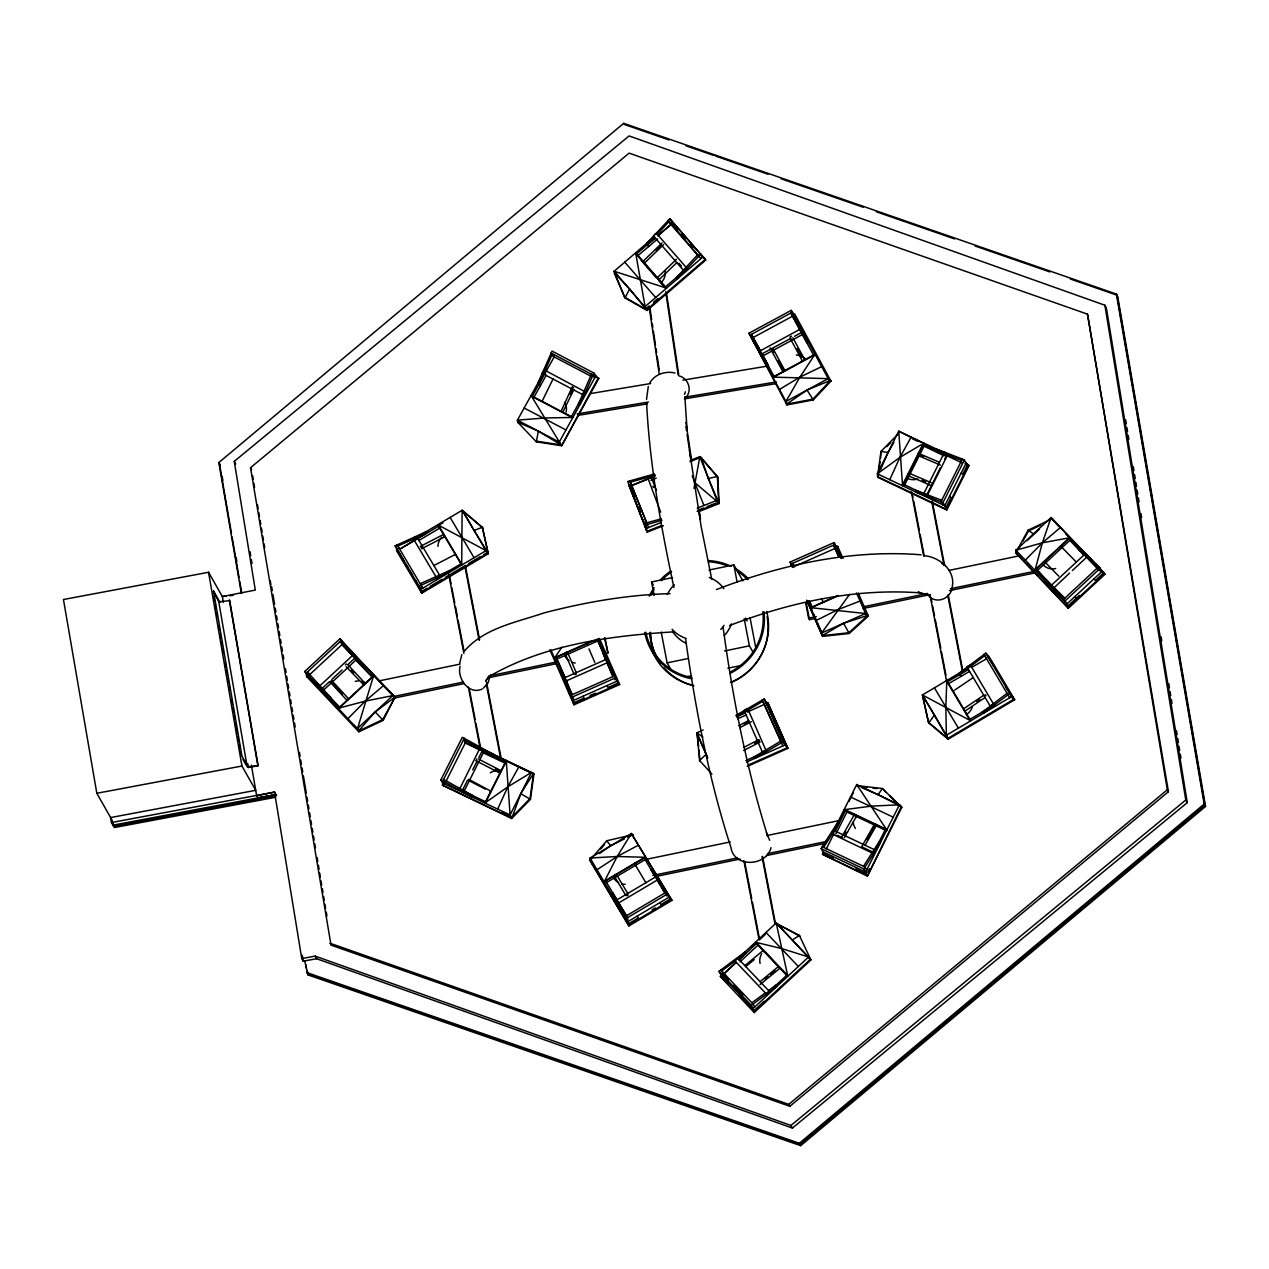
<?xml version="1.0" encoding="UTF-8"?>
<svg xmlns="http://www.w3.org/2000/svg" width="1269" height="1269" viewBox="0 0 1269 1269"><rect width="100%" height="100%" fill="white"/><g stroke="black" fill="none" stroke-linecap="round" stroke-linejoin="round"><path stroke-width="1.5" d="M420.388 535.058L462.122 510.312L461.694 565.086L437.742 524.779L486.075 550.619L488.359 553.712L421.784 593.21L396.42 550.476L396.911 548.985L402.432 559.788L402.368 558.154M436.615 577.839L413.345 538.802L415.28 537.168L416.755 536.771L439.915 575.745L437.155 577.744M436.504 577.776L439.915 575.745M992.961 704.929L990.217 706.119L967.041 667.145L968.104 666.035L970.452 665.115L993.627 704.232M990.217 706.119L993.627 704.089M791.888 566.418L790.143 562.056L834.034 542.577L841.22 558.043M1092.482 560.898L1051.033 517.578L1015.898 550.238L1016.231 553.443L1068.339 608.311L1104.934 574.318L1095.163 563.722M646.54 399.386L648.285 386.474M762.383 752.057L744.173 710.513L746.251 709.133L747.806 708.911L766 750.439L762.383 752.057L764.398 751.629M747.806 708.911L746.204 710.085M660.657 512.168L647.428 476.779L650.727 475.78L656.454 490.484M829.244 380.573L792.966 313.506L794.616 313.871L830.957 381.112L813.318 399.909L786.97 404.922L751.089 336.983M482.347 749.678L483.441 749.947L479.92 748.202L459.362 789.604M948.038 454.08L927.369 495.275L924.911 494.276L923.848 493.467L944.517 452.272L947.34 453.905M927.369 495.275L923.848 493.467M944.517 452.335L946.944 453.747M486.614 751.121L533.932 774.153L530.458 799.359L511.677 818.521L442.437 785.162L442.691 783.036L510.09 814.984L511.201 816.919M459.584 663.624L461.853 654.614M460.06 666.257C456.951 678.55 469.022 695.412 482.347 688.972M490.167 675.394L488.105 682.896L483.426 688.115M306.781 676.932L306.575 674.553L358.715 730.23L353.353 724.583M676.409 259.304L657.326 277.689L657.85 278.625L659.182 279.592L676.9 262.524M484.092 749.995L533.503 773.408L530.045 798.613L511.248 817.775L442.437 785.162M663.687 244.568L644.604 262.953L643.684 262.334L643.034 261.335L662.117 242.95M644.604 262.953L643.097 261.319M946.769 510.011L944.77 505.744L966.137 463.137L969.024 465.644L946.769 510.011L877.942 477.398L878.751 471.576M879.274 467.69L880.083 461.884M880.623 457.998L880.987 451.431L898.436 433.649M874.912 849.913L873.151 853.434L831.861 833.86L832.305 832.194L833.543 830.307L874.912 849.913L873.373 853.387M833.638 830.497L833.178 832.004M444.848 536.739L443.579 534.423L420.293 546.431M694.032 488.343L699.869 456.634L717.794 477.207L719.126 503.555L699.346 511.423L700.456 519.132L698.442 509.9M584.581 391.486L544.163 369.866L542.26 373.308L543.671 371.5M909.001 474.035L908.62 473.051L907.716 475.463L930.367 485.218M918.867 454.175L918.391 453.445L917.788 455.381L940.424 465.12M475.875 760.702L499.907 773.075L500.192 772.282M499.907 773.075L501.096 770.695L478.825 759.227M491.055 790.793L490.024 792.776L490.516 791.586M867.361 876.086L901.387 806.672L899.42 804.8L856.718 784.559L856.908 785.59L882.367 788.509L901.799 807.417L867.361 876.086L822.471 854.259L822.978 851.816L821.186 848.691L822.185 846.709L837.699 822.486L839.11 823.153L823.597 847.375M625.554 895.026L614.164 875.896L615.005 874.69L616.464 874.547L627.822 893.582M616.496 874.706L616.147 875.356M592.496 374.514L598.825 378.432L561.644 445.736L536.343 441.818L538.342 431.143L517.673 422.149L517.435 420.166L542.593 374.625M346.151 666.748L363.648 684.768M363.299 685.197L365.186 683.42L348.15 664.972M358.889 731.801L357.62 728.295L373.657 675.536L338.522 708.197L365.186 701.138L392.755 695.634L395.056 697.046L383.206 720.332L358.889 731.801L306.352 676.187M720.602 977.098L720.744 974.497L718.968 971.356L744.951 952.02L746.013 953.146L738.97 959.697M663.401 525.715L647.222 532.139L629.059 485.884L629.456 484.647L642.653 519.957M684.53 394.342L685.371 391.772M771.029 847.629C766.682 866.267 734.037 868.266 730.944 847.47C708.927 779.737 695.571 709.292 685.561 638.862M1104.934 574.318L1051.033 517.578L1042.372 542.799L1034.996 570.336L1070.132 537.675L1042.372 542.799L1015.898 550.238L1017.008 552.174M842.029 836.35L854.434 814.476L855.909 814.777L856.718 815.856L844.313 837.73M862.143 845.915L874.563 824.025L875.547 824.152L876.482 825.199L865.03 845.392M511.677 818.521L520.782 793.68L533.503 773.408M983.761 695.206L963.552 708.863L964.059 710.18L965.074 711.068L985.267 697.411M596.747 376.798L593.892 373.038L552.078 351.116L537.961 383L540.451 385.681L546.114 375.418L545.02 373.483M539.357 383.73L552.38 353.765L554.172 356.906L532.139 396.547L571.193 417.025L583.058 395.531M591.433 374.26L578.394 404.208L579.774 404.938L593.892 373.038M880.527 469.736L888.046 452.494L893.915 442.389M683.372 270.17L653.503 236.018L655.185 234.019L656.501 233.433L686.386 267.585L683.372 270.17L684.705 269.583M497.67 809.099L507.774 786.875L519.053 766.492M889.775 479.682L899.943 457.348L911.158 437.075M476.906 758.846L476.319 760.036M542.101 401.305L553.062 378.923M573.794 389.742L562.833 412.124L561.025 411.442L572.24 386.871M570.067 394.326L572.589 389.155M443.785 784.988L440.898 779.896L462.281 737.289L493.467 754.357L492.753 755.769L465.326 742.777L463.55 739.637L492.753 755.769M464.248 738.225L442.881 780.832L444.658 783.972M446.244 780.847L466.04 741.366M467.5 780.245L462.313 790.603L485.9 801.913L505.871 762.114L482.22 750.915L478.762 757.815M472.702 769.886L477.033 761.257M463.407 792.538L483.315 752.85L482.22 750.915M510.09 814.984L531.473 772.377L507.774 786.875L484.885 803.039L506.252 760.432L510.09 814.984L511.248 817.775M961.759 462.804L922.912 444.261L902.957 484.06L924.815 494.418M907.716 475.463L902.576 485.741L898.722 431.19L952.162 456.507M908.318 474.289L923.943 443.135L899.943 457.348L877.355 473.797L877.942 477.398M904.067 485.995L924.022 446.196L922.912 444.261M937.188 452.446L936.078 450.495M926.608 495.259L940.456 467.658M944.786 459.029L946.515 455.571M967.248 465.073L964.361 459.997L962.378 459.061L941.011 501.667L942.788 504.808M949.624 496.052L951.004 497.638L946.151 507.314L942.978 502.603L964.361 459.997M833.4 831.036L856.718 784.559L886.793 829.958L844.091 809.717L871.343 806.132L899.42 804.8L900.514 806.751M840.126 819.044L844.551 810.241M848.961 801.437L853.371 792.633M826.325 848.882L833.955 833.67M834.796 832.004L845.788 810.066L885.667 828.974L875.483 849.024M835.906 833.923L846.899 812.017L845.788 810.066M822.471 854.259L866.933 875.34L863.903 868.932L880.4 842.711L878.989 842.045L863.475 866.283M855.972 867.457L856.353 869.392L866.061 873.992L865.68 872.057L899.42 804.8M867.663 872.231L869.439 868.694M584.105 392.708L582.788 394.564L584.597 391.074M395.056 697.046L382.778 719.586L358.461 731.055L375.18 711.957L395.056 697.046L341.71 641.892L339.933 638.767L304.782 671.412L307.669 676.488L315.727 684.974M1019.07 548.256L1020.958 544.782M1022.846 541.308L1028.509 530.918L1040.659 525.176M1045.244 561.517L1045.418 560.644M533.25 398.482L540.451 385.681M560.359 444.039L559.248 442.104L595.669 376.179M561.644 445.736L598.397 377.686M844.123 835.367L846.026 831.988M866.933 839.761L875.515 824.612M652.409 238.429L614.164 271.265L614.466 272.946L629.614 288.935L625.014 297.914L647.063 310.477L705.738 260.097L669.858 218.791L646.571 243.458L647.587 244.616L655.042 238.223M671.936 900.419L631.359 833.511L617.178 856.496L604.203 881.812L645.509 857.305L617.178 856.496L590.053 858.018L589.879 860.223L628.916 925.926L671.936 900.419L631.359 833.511L590.053 858.018L628.964 923.531L638.355 917.963L637.26 916.075M490.786 791.126L468.753 779.309M737.527 958.841L734.91 960.887L766.175 993.801L767.84 992.818L769.077 991.105L737.812 958.19M561.881 647.142L554.505 658.151L595.51 639.957M858.241 593.02L868.345 616.099L849.262 633.485L822.645 636.388L821.63 633.009L849.58 594.352M649.823 382.889C654.63 374.212 665.717 370.691 675.045 373.023M862.206 787.875L878.069 794.68L882.367 788.509L885.508 791.856M764.715 952.4L763.446 951.052M685.244 398.196C692.731 391.217 688.766 378.162 678.994 375.91M760.052 984.617L779.975 968.168L778.563 966.407L778.801 967.232M487.233 678.788L485.551 681.104L490.675 675.124M329.908 681.85L346.976 700.329L347.658 699.774L348.626 698.807L331.574 680.358M965.804 669.223L922.404 694.968L934.396 715.113L928.765 722.949L948.133 739.224L1014.708 699.727L1009.791 693.461L983.126 713.464L982.333 712.131L1007.094 693.255M464.375 651.14C483.949 627.981 516.642 622.302 543.973 612.927C585.199 602.172 627.473 594.749 670.127 593.638M600.697 848.993L604.583 844.488M647.587 244.616L654.344 237.366M657.041 234.464L669.191 221.409L670.968 224.55L657.976 235.701M698.045 254.403L676.456 277.61L677.472 278.783L700.758 254.117L705.31 259.352L646.635 309.731L624.586 297.168L614.466 272.946L625.014 297.914M790.46 338.918L802.452 361.062L803.34 360.65L804.8 359.793L792.824 337.697M769.997 347.801L782.91 371.643L784.892 370.564L772.916 348.467M1027.16 540.626L1039.295 529.221M1045.053 561.786L1043.404 562.294L1045.418 560.644M886.777 446.704L890.806 442.611M348.214 718.381L365.186 701.138L383.349 685.736M1025.304 560.137L1042.372 542.799L1060.44 527.476M346.389 663.973L345.406 664.893M656.089 250.326L661.546 245.076M703.153 729.992L696.76 732.816L706.167 754.294L699.568 760.512L699.996 761.257M309.144 675.124L342.043 644.557L340.266 641.416L362.823 666.415L363.981 665.337L339.933 638.767M320.629 688.401L321.771 689.479L319.074 686.561L353.052 654.994L355.748 657.897L354.955 657.168M329.179 681.945L322.056 688.559L339.886 707.483L372.689 676.996L354.781 658.135L347.674 664.75M332.018 679.296L341.98 670.048M323.167 690.495L355.891 660.086L354.781 658.135M357.62 728.295L392.755 695.634L345.803 646.207M1051.129 585.628L1035.964 568.877L1068.768 538.389L1098.145 569.464M1037.059 570.812L1069.878 540.324L1068.768 538.389M1064.834 598.175L1045.83 579.441L1044.673 580.52L1065.167 600.84L1068.165 605.757L1079.3 595.462M1078.745 548.874L1079.76 550.889L1078.65 548.954L1079.808 547.875L1098.811 566.608L1103.189 573.255L1099.16 569.02M1052.588 586.722L1051.382 585.279L1085.36 553.712L1088.056 556.615L1086.914 555.536M1069.513 573.176L1053.825 587.991M1072.368 570.542L1086.597 557.313M1065.167 600.84L1100.302 568.179M1099.509 570.733L1100.588 569.733L1098.811 566.608L1063.66 599.254L1065.452 602.394M1052.826 519.449L1052.398 518.704L1028.08 530.172L1015.803 552.697L1067.927 607.565L1066.943 603.965L1102.079 571.32L1104.506 573.572L1067.927 607.565L1068.339 608.311M739.304 957.254L776.216 922.96L810.907 959.919L754.278 1012.551L720.189 976.353M752.12 946.658L755.023 943.962M759.385 939.917L765.191 934.523M736.147 962.314L723.457 974.116L728.771 979.716M736.068 962.536L723.536 974.195L721.664 970.975L735.37 960.934M738.844 959.967L756.927 943.168L787.129 974.957L773.344 987.599M739.954 961.886L758.021 945.104L756.927 943.168M754.278 1012.551L751.311 1005.413L777.294 986.061L776.216 984.934L768.617 990.502M745.744 1000.797L745.902 1002.573L753.263 1010.314L753.088 1008.538L808.559 957L809.654 958.936M754.198 1010.489L764.144 1001.241M753.865 1011.805L810.494 959.174L776.216 922.96L787.811 976.273L755.467 942.232L781.656 948.546L808.559 957M626.775 895.724L628.203 894.994M821.598 602.68L823.137 602.045L821.566 598.508M657.643 238.889L637.403 256.1L636.292 254.165L654.82 238.255M657.739 235.748L670.904 224.454M683.896 271.058L665.162 287.159L636.292 254.165M647.063 310.477L645.08 306.59L702.55 257.258L703.835 258.035M649.125 306.003L646.175 308.541L614.164 271.265L666.574 288.142L635.658 252.817L645.08 306.59M653.551 302.212L657.961 298.421M241.364 593.432L218.823 462.566L623.682 123.331L1116.371 294.075L1117.719 296.454L1205.55 806.434L800.691 1145.669L308.018 974.925L304.655 960.903M306.654 972.546L799.343 1143.274L1204.186 804.038L1116.371 294.075M330.717 943.264L250.516 467.722L629.107 153.137L1087.501 314.157L1168.432 791.713L789.841 1106.298L331.431 945.278L330.337 943.343L331.431 945.278M330.337 943.343L788.731 1104.363L1167.321 789.778L1087.501 314.157M744.84 965.63L763.335 950.354M745.68 966.677L754.214 959.618M760.068 981.698L778.563 966.407M765.048 979.034L767.888 976.686M770.743 974.338L775.01 970.817M208.56 572.271L222.345 596.541L255.307 590.069L234.257 461.361L629.107 135.926L1104.887 305.242L1106.362 307.859L1187.276 802.627L792.411 1128.078L316.647 958.745L303.243 961.156L301.752 958.539L274.532 792.094L111.466 822.534L110.609 817.553L255.719 790.317L241.935 766.032L208.56 572.271L63.45 599.507L96.825 793.284L112.1 820.171L112.957 825.151L275.992 794.537M301.752 958.539L315.172 956.128L790.936 1125.46L1185.785 800.009L1104.887 305.242M1012.678 698.537L985.839 653.154L959.174 673.157L959.967 674.489L984.712 655.613L986.505 658.754L971.515 667.51M738.415 958.714L746.013 953.146M751.867 1002.764L765.572 992.739M599.491 853.545L610.706 845.757L624.364 838.952M830.957 381.112L830.529 380.367L807.021 390.059L786.542 404.176L786.97 404.922M954.685 690.098L973.323 677.487M976.749 701.567L979.858 699.457M597.033 869.741L617.178 856.496L638.339 845.233M792.395 939.98L799.375 935.396L799.803 936.141L776.818 923.721L799.375 935.396L810.907 959.919M487.597 677.376C542.783 644.826 609.136 635.928 672.173 631.946M779.42 389.488L799.93 377.115L821.662 366.63M856.718 815.856L855.861 815.84M404.002 561.009L395.135 545.844L425.369 532.108L426.146 533.44L399.624 549.191L397.832 546.051L426.146 533.44M424.703 533.694L428.034 531.727M439.693 524.811L443.008 522.844M399.687 549.287L438.947 526L461.44 563.944M418.802 540.531L440.042 527.936L438.947 526M440.073 576.11L461.313 563.642M488.359 553.712L482.363 527.269L462.122 510.312L486.075 550.619L420.88 589.292L420.943 590.942L415.423 580.139M426.987 588.261L421.974 591.243L419.087 586.167L449.321 572.43L448.528 571.098L420.213 583.692M430.334 586.278L442.04 579.346M445.387 577.363L465.453 565.451M468.8 563.468L480.491 556.536M483.838 554.553L487.185 552.554L486.075 550.619M421.784 593.21L421.356 592.464L487.93 552.967L482.363 527.269L474.098 530.458L462.979 510.995L482.775 528.015M737.463 714.51L764.255 698.933L769.506 709.387M780.419 741.366L754.024 757.022L754.643 758.45L783.084 741.889L787.922 748.361L747.251 766.413M644.033 857.717L645.144 859.652L606.566 882.542L605.456 880.591L644.033 857.717L655.359 877.085M969.516 671.412L948.276 683.88L947.182 681.945L968.421 669.477M626.347 915.821L612.737 893.075L611.372 893.884L627.869 921.643L628.916 925.926M652.52 872.073L651.425 870.137M618.193 902.989L616.512 900.133L656.454 876.435L658.484 879.845L656.47 876.482M657.199 880.099L618.733 902.909L627.283 917.313M664.924 892.948L651.314 870.201L652.694 869.376L666.288 892.139L624.982 916.646L626.759 919.771L628.123 918.962M626.093 918.502L667.399 894.01M666.812 896.025L668.081 895.279M627.869 921.643L669.191 897.135L670.27 899.039L660.879 904.607L659.801 902.719M969.548 719.586L990.819 706.976M982.333 712.131L988.979 708.197M652.107 909.873L655.423 907.906M948.133 739.224L946.373 735.274L1011.583 696.602L1012.932 697.474L1006.127 687.433M671.507 899.673L628.488 925.18L589.879 860.223L606.756 840.744L632.898 834.701L633.326 835.446M928.765 722.949L922.769 696.507L928.337 722.204L947.721 738.479L1014.28 698.981M791.555 336.19L789.889 337.078M806.672 600.142L822.217 635.642L843.584 623.269L867.917 615.354L868.345 616.099M968.961 666.511L967.041 667.145M791.079 338.157L761.987 353.892L768.459 366.027L767.459 364.029L766.064 364.774L748.948 333.224L791.19 310.366L794.061 315.442M749.979 335.143L792.221 312.269L808.305 341.916L806.91 342.678L790.825 313.031L813.889 355.748M751.756 338.284L793.997 315.41M759.734 352.306L759.243 351.37L800.089 329.258L800.755 330.479M794.489 336.301L801.342 332.589L802.436 334.54L763.097 355.828L761.987 353.892M813.667 355.447L774.233 376.798L762.003 354.146M828.134 378.638L785.892 401.496L786.542 404.176L812.89 399.164L830.529 380.367L828.134 378.638L772.742 377.131L814.984 354.273L799.93 377.115L785.892 401.496L787.002 403.447M783.877 371.04L784.892 370.564M783.909 371.151L782.91 371.643M421.498 548.827L444.848 536.739L444.007 536.026M433.744 565.593L455.365 554.442M738.701 725.678L748.631 720.554M744.189 724.123L749.154 721.553M739.748 727.676L751.327 721.696M744.078 747.267L758.973 739.573M754.627 743.317L757.942 741.619M743.666 750.487L760.21 741.937M575.222 674.585L576.189 674.236M816.157 620.509L837.492 609.818L860.049 601.03M627.774 837.254L632.898 834.701M572.287 694.508L555.901 657.088L593.464 640.417M555.901 657.088L556.996 659.039L597.985 640.845L603.79 654.074L602.569 652.187L604.028 651.536L618.098 683.071L608.025 687.481L607.01 685.561M794.14 566.593L835.224 548.351L839.015 556.964M565.086 679.851L564.277 677.932L606.725 659.103L608.327 662.719M571.891 694.841L561.596 670.381L560.137 671.015L571.32 697.474L615.211 677.995M573.683 697.966L572.224 698.616L570.447 695.475L614.339 675.996L616.115 679.137L614.767 679.724M571.32 697.474L573.096 700.615L616.988 681.12L619.653 684.546L573.953 704.818L573.096 700.615L550.984 650.109M590.006 695.539L595.272 693.191M573.525 704.073L619.224 683.785M837.778 595.542L810.526 607.645L865.521 613.53L867.917 615.354L848.85 632.739L822.217 635.642M837.635 596.049L812.033 607.423L809.051 600.618M807.703 601.205L821.63 633.009L865.521 613.53L866.632 615.465M735.814 715.478L741.096 713.13M745.426 712.908L736.448 716.906L762.843 701.249L781.403 742.666M747.219 712.115L764.588 704.279M737.543 718.841L746.521 714.859M745.95 760.48L761.337 753.643M746.426 762.098L784.861 745.03L786.272 745.982L780.578 735.259M748.599 764.874L787.51 747.6L767.904 702.867L766.048 702.074L784.861 745.03M716.493 589.546C781.117 564.515 851.658 549.271 921.151 554.807M729.516 625.554C790.127 602.093 856.258 587.817 921.405 592.988L917.931 592.1L928.067 594.923M649.427 476.7L654.804 474.558M690.146 460.504L699.869 456.634L700.98 458.569M690.162 461.583L700.948 457.284L717.794 477.207M653.583 476.716L632.089 485.266L630.312 482.125L655.026 475.415M632.136 485.377L648.062 479.032M649.823 478.334L655.042 476.256M650.934 480.269L656.216 478.175M654.471 473.971L627.679 481.506L646.524 529.887L646.508 528.348L661.101 522.542M697.268 508.155L716.922 500.335L719.126 503.555M698.156 510.186L703.581 508.028M707.182 506.585L716.224 503M647.222 532.139L646.809 531.394L661.181 525.683M697.125 511.391L718.698 502.81L717.366 476.462L708.388 478.492L700.948 457.284M745.728 710.275L744.173 710.513M646.222 522.939L661.435 518.815M662.006 520.258L644.715 525.207L646.809 531.394M654.154 595.431L651.568 581.948L672.602 577.585M708.959 570.051L733.831 564.895L742.857 580.805M379.32 680.85L459.981 664.131M948.99 570.4L1020.038 555.679M488.819 676.012L556.679 661.942M394.278 696.38L463.407 682.056M489.66 677.503L555.584 663.846M604.06 653.789L607.946 652.996L605.012 637.736M393.2 698.283L464.248 683.563M805.672 602.87L808.607 618.13L816.284 616.528M864.3 606.582L927.671 593.448M950.497 588.721L1033.077 571.621M808.607 618.13L809.463 619.621L815.221 618.431M863.237 608.486L930.447 594.558M949.434 590.624L1033.934 573.112M661.197 632.041L667.129 662.862L688.163 658.5M724.52 650.981L749.392 645.826L752.945 652.092M685.815 676.948L691.557 675.758M727.898 668.224L741.302 665.448M645.778 859.446L730.278 841.934M767.111 835.494L839.808 820.44M652.837 875.436L737.352 857.923M657.532 876.133L740.113 859.034M767.491 853.672L827.404 841.252M766.413 855.56L826.325 843.155M213.541 591.084L218.791 601.839L247.217 766.888L258.146 765.667L248.407 767.491L241.967 756.134L213.541 591.084L219.981 602.442M218.791 601.839L229.721 600.618L258.146 765.667M96.825 793.284L241.935 766.032M276.642 795.663L113.591 826.278L113.02 822.946M275.563 797.265L114.321 827.547L111.466 822.534M258.067 797.915L276.023 794.695L274.532 792.094L256.655 795.79L251.389 765.128M258.067 797.915L276.023 794.695M590.371 393.58L650.68 383.539M682.912 380.145L767.983 365.995M577.173 413.9L648.443 402.035M685.45 397.07L776.327 381.937M578.014 415.391L647.364 403.859M684.372 398.878L775.248 383.761M779.975 968.168L779.166 967.692M918.55 453.35L939.472 462.281M225.977 596.144L222.361 596.541L223.36 602.363M229.594 595.732L233.21 595.32M518.545 422.117L517.435 420.166L544.449 417.993L572.874 417.453L531.061 395.516L561.215 444.991L535.93 441.073M459.251 789.397L462.788 791.142L461.678 790.888M861.254 786.796L867.124 787.462M872.993 788.128L876.911 788.588M888.046 452.494L880.987 451.431L877.529 476.652L946.341 509.266L968.596 464.898L965.074 463.217M838.016 546.876L836.239 546.304M560.581 410.95L561.628 411.33M924.609 555.711C939.964 557.25 956.223 570.987 952.083 587.706C950.719 599.333 934.761 604.885 927.813 594.638M669.128 139.987L624.316 124.457L623.682 123.331M685.942 145.808L713.939 155.516M715.811 156.15L768.062 174.265M781.117 178.786L863.221 207.244M876.292 211.764L954.653 238.937M975.179 246.043L1049.828 271.915M1070.354 279.021L1117.006 295.185L1204.836 805.165L799.978 1144.4L307.288 973.656M962.378 459.061L936.728 449.194L936.03 450.606L961.664 460.457M941.709 500.256L916.059 490.389L915.361 491.801L942.978 502.603M985.839 653.154L989.344 657.009L1014.708 699.727M918.296 454.381L923.499 456.618M908.778 473.036L931.287 482.728M922.166 480.237L925.64 481.728M576.3 672.744L567.529 652.377L566.037 652.361L565.086 653.456L573.889 673.918M565.197 653.583L567.529 652.377M850.5 796.964L893.202 817.188M573.747 387.791L572.589 387.188M920.961 442.31L898.722 431.19L877.355 473.797L944.77 505.744M924.482 443.991L945.659 454.016M912.554 438.884L917.852 441.39M965.503 463.962L969.024 465.644M924.022 446.196L944.12 455.857M928.305 496.068L933.381 498.479M846.899 812.017L886.777 830.909M837.413 835.303L842.6 837.762M861.635 846.772L872.009 851.689M822.185 846.709L864.887 866.949L866.664 870.09M821.186 848.691L863.903 868.932M865.68 872.057L822.978 851.816L823.359 853.751L833.067 858.352L832.686 856.416M488.057 752.406L533.932 774.153M465.279 742.873L480.523 750.106M483.315 752.85L505.284 763.256M440.898 779.896L472.1 796.98L472.798 795.568L443.595 779.436M502.334 812.715L509.424 816.078M769.077 991.105L766.175 993.801M524.145 408.031L565.958 429.953M923.515 696.903L922.404 694.968L970.753 720.808L946.801 680.501L945.833 706.976L946.373 735.274L947.467 737.21M878.069 794.68L901.387 806.672M495.354 769.236L500.509 771.885M468.198 780.292L485.377 789.128M551 353.052L592.813 374.974L594.606 378.114M595.526 376.703L598.825 378.432M552.792 356.177L591.417 376.449M546.114 375.418L583.375 394.96M517.435 420.166L559.248 442.104M520.782 793.68L530.458 799.359M696.808 249.993L690.336 243.299M538.342 431.143L561.215 444.991M1051.382 585.279L1064.136 598.54M941.82 563.404L945.421 565.673M987.615 656.279L994.42 666.336L993.072 665.448M766.048 702.074L771.726 712.797L770.315 711.83M706.167 754.294L707.69 757.831L696.76 732.816L702.931 737.051M1033.474 533.9L1028.08 530.172L1028.509 530.918M692.224 475.748L694.889 482.728L718.016 502.286M889.585 795.742L901.799 807.417M1078.65 548.954L1097.637 567.687M375.18 711.957L383.206 720.332M455.523 555.219L454.857 553.443L454.968 554.267M1060.852 546.304L1076.413 562.183M1045.735 562.865L1058.711 576.11M766 932.461L798.344 966.502M536.343 441.818L517.673 422.149L518.101 422.894M1058.854 526.587L1051.033 517.578M1065.579 533.662L1083.044 552.047M1069.878 540.324L1083.726 555.076M1035.964 568.877L1052.509 586.294M1045.83 579.441L1064.009 598.587M1015.898 550.238L1066.943 603.965M1027.747 563.484L1030.428 566.323M1050.589 587.531L1053.27 590.355M758.021 945.104L786.923 975.512M720.602 969.849L752.929 1003.89L754.722 1007.031M734.005 985.22L743.174 994.88M718.968 971.356L751.311 1005.413M753.088 1008.538L720.744 974.497L720.919 976.273L728.279 984.014L728.105 982.238M739.367 994.88L751.502 1007.649M395.484 697.791L342.931 642.193M346.849 648.078L350.878 652.329M371.024 673.538L373.705 676.361M362.823 666.415L342.043 644.557L353.512 656.787M355.891 660.086L372.515 677.583M316.933 683.15L319.534 686.069M328.465 696.078L339.743 708.118M304.782 671.412L328.845 697.998L330.003 696.919L307.447 671.92L309.224 675.045M330.511 700.536L338.569 709.022M711.909 774.058L699.568 760.512L697.173 734.275L698.632 746.267M351.069 670.111L353.702 672.951M361.586 681.485L364.219 684.324M330.733 681.088L342.551 693.889M1086.565 555.156L1085.471 553.903M624.76 262.175L655.661 297.501M966.137 463.137L967.517 464.708L962.663 474.4L961.283 472.814M705.738 260.097L669.858 218.791M675.156 225.945L671.634 221.932L673.553 223.312M682.548 234.4L685.149 237.366M700.202 254.577L702.55 257.258M672.744 223.867L677.9 229.752M681.754 234.178L685.625 238.588M690.764 244.473L693.35 247.423M668.176 220.235L700.853 258.702M669.953 223.376L698.505 256.021M678.915 263.206L681.421 266.062M641.162 260.415L656.216 277.625M658.738 280.497L665.004 287.666M629.614 288.935L646.635 309.731M610.706 845.757L606.756 840.744L607.185 841.49M564.277 677.932L565.895 681.564M420.705 546.717L421.229 547.526M986.013 695.761L985.347 694.651M953.336 690.955L952.496 690.209L953.638 691.446M1102.079 571.32L1103.3 573.112L1095.321 580.536L1094.1 578.743M1074.938 596.541L1076.16 598.333M807.021 390.059L813.318 399.909M616.512 900.133L617.575 901.91M474.098 530.458L487.93 552.967M934.428 687.83L958.381 728.152M450.114 517.435L474.067 557.741M634.595 863.777L645.953 882.827M983.919 654.281L1009.664 697.728M961.014 676.329L959.903 674.394M947.182 681.945L969.675 719.888M922.404 694.968L946.373 735.274M657.199 879.845L665.765 894.486M605.456 880.591L616.988 900.07M612.737 893.075L616.591 899.547M618.511 902.782L627.172 917.344M397.054 544.718L422.783 588.166L422.054 586.928M395.135 545.844L420.88 589.292L421.356 592.464M406.001 564.372L407.999 567.719M409.998 571.082L411.997 574.445M759.449 741.27L759.021 740.35M934.396 715.113L947.721 738.479M1204.186 804.038L1205.55 806.434M1185.785 800.009L1187.276 802.627M1167.321 789.778L1168.432 791.713M767.364 364.076L768.459 366.027M748.948 333.224L751.835 338.315M836.683 547.7L834.034 542.577M835.224 548.351L833.447 545.21L838.841 557.154M647.507 244.536L648.697 246.567M849.262 633.485L843.584 623.269M794.251 566.545L792.459 563.404L793.997 566.815M792.792 567.18L790.143 562.056M821.63 633.009L822.74 634.944L817.268 622.46M614.164 271.265L615.275 273.216M856.718 784.559L857.812 786.51M745.458 618.13L747.092 621.001M767.904 702.867L787.922 748.361M782.83 745.934L762.225 699.838M648.57 527.523L629.741 480.681L647.317 524.303M651.568 581.948L653.345 585.072M667.129 662.862L670.682 669.144M696.76 732.816L697.871 734.767M776.216 922.96L777.326 924.895M607.946 652.996L604.52 638.148M567.417 682.817L566.323 680.882L607.201 662.735L613.165 676.361M462.122 510.312L463.233 512.248M788.731 1104.363L789.841 1106.298M666.288 892.139L670.286 899.086M631.359 833.511L632.47 835.462M790.936 1125.46L792.411 1128.078M799.343 1143.274L800.691 1145.669M250.516 467.722L251.611 469.673M343.201 643.478L341.424 640.337L306.289 672.998L308.066 676.123M234.257 461.361L235.748 463.978M218.823 462.566L220.187 464.962M242.902 759.306L246.345 765.381M256.576 795.298L259.415 800.295M315.172 956.128L316.647 958.745M767.459 364.029L751.375 334.382L760.226 350.625M759.687 352.179L761.13 354.86L760.623 353.908M797.17 348.499L801.77 357.017M771.917 348.975L773.757 352.37M778.357 360.888L783.893 371.103M791.19 310.366L792.221 312.269M753.056 337.586L760.21 350.831M750.725 336.364L786.082 401.718M801.469 331.812L801.976 332.748L800.12 329.337M583.074 696.173L584.089 698.109L574.111 702.534L573.096 700.615M652.964 486.265L653.44 487.486M841.061 558.217L834.907 544.56L791.015 564.039L792.554 567.465M837.588 546.13L843.028 558.55M836.905 547.653L840.046 554.791M856.527 592.988L865.521 613.53M809.511 601.094L812.398 607.708M809.448 604.615L811.795 609.961M813.35 613.53L815.697 618.891M807.861 602.664L822.645 636.388M771.06 712.956L773.424 718.333M774.994 721.902L778.119 729.072M779.689 732.657L782.83 739.811M764.255 698.933L783.084 741.889M599.428 638.386L619.653 684.546M599.333 640.242L601.68 645.588M603.235 649.157L618.098 683.071L598.397 638.672L597.049 639.275L605.995 659.404M607.216 662.481L613.26 676.282M605.662 659.214L602.569 652.187L612.879 676.647M556.996 659.039L565.197 677.725M549.842 649.791L573.953 704.818M766.397 832.75L769.664 840.268M607.93 661.72L606.741 659.182M588.99 648.919L594.828 662.497M708.388 478.492L718.698 502.81M694.889 482.728L703.946 505.506M699.869 456.634L716.922 500.335M631.978 490.231L634.103 495.687M638.37 506.617L640.496 512.073M644.763 523.002L646.889 528.475M643.272 520.068L646.508 528.348M767.682 836.176C746.473 768.157 732.641 697.855 723.108 627.314M711.766 579.394L701.075 526.112L689.448 450.273M673.918 587.563C660.975 526.762 649.744 465.2 646.603 403.003M932.239 501.144L944.517 564.943M931.763 501.572L944.041 565.387M948.244 594.86L962.648 669.731M947.769 595.288L962.536 672.062M912.205 493.435L912.95 497.321M913.712 501.207L919.327 530.41M920.073 534.312L924.197 555.727M911.364 491.928L923.721 556.187M931.192 598.397L931.922 602.236M932.667 606.074L934.507 615.671M935.253 619.51L940.789 648.3M941.519 652.139L945.96 675.171M946.69 679.026L947.435 682.865M929.971 594.971L946.579 681.358M806.148 602.458L809.463 619.621M749.995 617.575L755.912 648.396M733.831 564.895L737.162 582.233M744.205 618.844L749.392 645.826M762.542 856.369L775.47 923.562M762.066 856.781L774.994 923.991M744.697 862.063L751.708 898.547M752.454 902.386L759.465 938.854M743.84 860.572L758.989 939.282M465.564 566.831L479.587 639.782M465.073 567.259L479.111 640.211M486.535 682.199L501.509 760.068M486.439 684.594L500.668 758.576M449.607 576.126L451.082 583.803M451.812 587.642L454.778 602.997M455.508 606.836L457.348 616.433M458.093 620.271L463.994 650.997M448.75 574.635L463.883 653.345M469.578 690.495L475.161 719.507M475.907 723.378L480.364 746.569M468.356 687.068L480.269 748.948M222.186 476.541L222.836 480.412M236.145 557.63L236.811 561.501M307.384 971.277L308.018 974.925M219.458 463.693L231.434 533.202M232.1 537.057L239.08 577.601M239.746 581.472L241.744 593.051M305.718 964.535L306.352 968.184M229.292 599.872L257.718 764.921M247.741 763.605L248.407 767.491M213.763 597.064L214.429 600.935M215.095 604.821L215.778 608.708M216.444 612.594L217.11 616.48M218.776 626.188L219.442 630.074M220.124 633.945L220.79 637.831M221.456 641.717L222.123 645.604M222.789 649.49L223.455 653.361M225.136 663.084L225.803 666.955M226.469 670.841L227.135 674.727M227.801 678.614L228.483 682.5M229.15 686.37L229.816 690.257M231.481 699.965L232.164 703.851M232.83 707.737L233.496 711.623M234.162 715.51L234.828 719.396M235.495 723.267L237.176 732.974M237.842 736.861L238.509 740.747M239.175 744.633L239.841 748.52M240.523 752.406L241.189 756.276M271.661 586.69L272.312 590.577M272.962 594.479L274.596 604.218M275.262 608.121L275.912 612.023M276.563 615.909L277.213 619.811M277.863 623.713L278.53 627.6M279.18 631.502L279.83 635.404M280.481 639.29L281.147 643.193M281.797 647.095L282.448 650.981M283.098 654.883L283.748 658.785M285.398 668.525L286.048 672.427M286.699 676.314L287.349 680.216M288 684.118L288.666 688.004M289.316 691.906L289.966 695.809M290.617 699.695L291.283 703.597M291.933 707.499L292.584 711.386M293.234 715.288L293.9 719.19M294.551 723.076L295.201 726.978M299.452 752.311L300.103 756.213M300.753 760.099L301.419 764.001M302.07 767.904L302.72 771.79M303.37 775.692L306.321 793.22M306.971 797.122L307.621 801.025M308.288 804.911L308.938 808.813M309.588 812.715L310.239 816.601M310.889 820.504L311.555 824.406M312.206 828.292L312.856 832.194M313.506 836.097L314.173 839.983M314.823 843.885L315.473 847.787M317.107 857.527L317.758 861.429M318.424 865.315L319.074 869.217M319.725 873.12L320.375 877.006M321.041 880.908L321.692 884.81M322.342 888.697L322.992 892.599M323.643 896.501L324.309 900.387M324.959 904.289L325.61 908.192M326.26 912.078L326.926 915.98M252.594 475.526L253.261 479.428M253.911 483.33L254.561 487.233M257.512 504.792L258.162 508.695M258.828 512.597L259.479 516.499M260.129 520.401L260.795 524.303M261.446 528.205L262.096 532.108M262.746 536.026L263.413 539.928M264.063 543.83L264.713 547.732M270.281 580.901L270.947 584.803M1125.635 419.769L1126.269 423.672M1126.92 427.59L1127.554 431.508M1128.189 435.41L1128.823 439.328M1133.312 466.706L1133.947 470.609M1134.581 474.527L1135.232 478.429M1135.866 482.347L1136.501 486.265M1137.151 490.167L1137.785 494.085M1138.42 497.987L1139.07 501.905M1140.99 513.628L1141.624 517.546M1161.135 636.832L1161.769 640.75M1168.812 683.769L1169.447 687.687M1170.081 691.589L1170.732 695.507M1171.366 699.425L1172.001 703.327M1176.474 730.706L1177.124 734.624M1177.759 738.526L1178.393 742.444M1179.044 746.346L1179.678 750.265M1180.313 754.167L1180.963 758.085M250.088 551.729L250.723 555.632M251.373 559.534L252.008 563.436M302.292 955.351L303.243 961.156M666.526 293.313L678.725 374.545M685.926 422.418L691.732 461.107M665.686 291.807L678.169 374.99M685.942 426.717L686.529 430.588M687.1 434.458L691.177 461.535M649.918 307.97L651.663 319.582M652.25 323.452L652.821 327.323M653.408 331.193L655.438 344.724M656.025 348.594L656.612 352.465M657.183 356.335L659.214 369.882M649.078 306.479L659.245 374.181M698.965 750.011L699.822 759.385M686.973 428.573L684.863 396.642M442.691 783.036L442.738 783.988M633.326 494.577L633.358 496.116M629.456 484.647L629.472 486.186M766.666 611.404A60.738 59.294 -29.6 0 1 730.801 682.325M693.921 685.72A60.738 59.294 -29.6 0 1 652.203 650.934M659.023 661.371A59.548 58.136 -29.6 0 1 650.41 632.501M763.97 611.69A60.738 59.294 -29.6 0 1 730.246 673.347M691.7 678.788A60.738 59.294 -29.6 0 1 644.715 632.454M649.268 596.16A60.738 59.294 -29.6 0 1 654.154 587.579M660.356 579.87A60.738 59.294 -29.6 0 1 670.968 570.939M708.546 560.597A60.738 59.294 -29.6 0 1 731.245 566.371M734.735 568.179A60.738 59.294 -29.6 0 1 748.504 578.902M762.796 611.864A59.548 58.136 -29.6 0 1 729.723 672.316M691.954 677.63A59.548 58.136 -29.6 0 1 645.873 632.216M651.187 594.891A59.548 58.136 -29.6 0 1 654.074 589.831M661.212 580.663A59.548 58.136 -29.6 0 1 671.618 571.907M708.467 561.77A59.548 58.136 -29.6 0 1 727.185 565.879M737.384 571.177A59.548 58.136 -29.6 0 1 747.631 579.711M767.095 616.702A59.548 58.136 -29.6 0 1 731.071 682.516M693.048 685.403A59.548 58.136 -29.6 0 1 664.052 667.795M660.483 663.354A59.548 58.136 -29.6 0 1 649.807 633.231M656.168 656.247A59.548 58.136 -29.6 0 1 650.331 632.359M731.388 623.936A32.946 32.169 -29.6 0 1 724.313 635.579M686.481 643.415A32.946 32.169 -29.6 0 1 672.602 631.454M724.012 625.363A32.946 32.169 -29.6 0 1 720.792 629.376M686.132 638.434A32.946 32.169 -29.6 0 1 672.126 629.281M667.335 594.463A32.946 32.169 -29.6 0 1 674.315 584.755M709.371 577.49A32.946 32.169 -29.6 0 1 723.885 588.705M490.342 772.821A13.102 12.785 -29.6 0 1 496.718 770.553M355.257 681.358A13.102 12.785 -29.6 0 1 358.635 680.961M361.982 681.453A13.102 12.785 -29.6 0 1 365.075 682.785M437.995 546.4A13.102 12.785 -29.6 0 1 441.739 537.199M575.238 662.989A13.102 12.785 -29.6 0 1 571.938 662.244M568.956 660.673A13.102 12.785 -29.6 0 1 564.753 655.565M564.546 402.416A13.102 12.785 -29.6 0 1 566.101 412.108M665.067 270.773A13.102 12.785 -29.6 0 1 660.752 283.003M796.345 355.034A13.102 12.785 -29.6 0 1 799.692 355.526M802.801 356.843A13.102 12.785 -29.6 0 1 805.418 358.921M972.371 706.563A13.102 12.785 -29.6 0 1 966.359 714.542M917.725 478.921A13.102 12.785 -29.6 0 1 907.779 478.492M1055.697 568.544A13.102 12.785 -29.6 0 1 1043.245 565.038M625.189 884.287A13.102 12.785 -29.6 0 1 621.81 883.954M618.653 882.748A13.102 12.785 -29.6 0 1 613.847 878.18M855.401 828.371A13.102 12.785 -29.6 0 1 853.228 822.122M760.068 963.488A13.102 12.785 -29.6 0 1 761.717 953.749M1059.98 546.749L1061.677 545.543L1059.98 546.749M633.628 864.046L635.579 863.206L633.628 864.046M585.802 643.97L587.848 643.494L585.802 643.97M331.098 698.854L329.908 696.998L331.098 698.854M541.117 400.798L543.116 401.797L541.117 400.798"/></g></svg>
